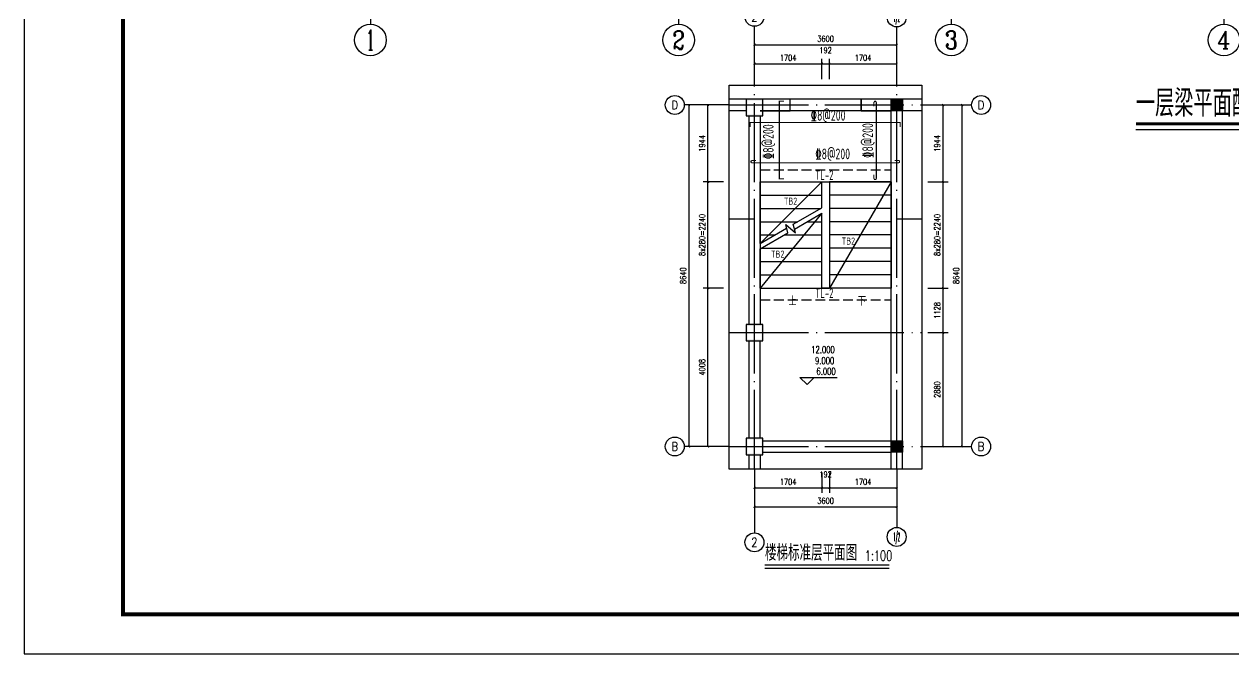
# Model space of a CAD drawing. Extents: x -404739 to -342866, y 27484 to 252481.
# Drawn here: x -404425 to -373812, y 73733 to 89662 of the extents above; entities that cross this region are included whole.
import ezdxf
from ezdxf.enums import TextEntityAlignment as Align

# ---------------------------------------------------------------- set-up
doc = ezdxf.new("R2010")
doc.units = 0
doc.header["$LTSCALE"] = 1000
doc.header["$MEASUREMENT"] = 0
doc.linetypes.add('DASH', pattern=[0.35, 0.25, -0.1])
doc.linetypes.add('DOTE', pattern=[2.42, 2, -0.2, 0.02, -0.2])
for name, color, linetype in [('AXIS', 3, 'Continuous'), ('AXIS_TEXT', 7, 'Continuous'), ('COLUMN', 7, 'Continuous'), ('DIM_ELEV', 3, 'Continuous'), ('DIM_SYMB', 3, 'Continuous'), ('DOTE', 1, 'DOTE'), ('PUB_DIM', 3, 'Continuous'), ('PUB_HATCH', 8, 'Continuous'), ('PUB_TEXT', 7, 'Continuous'), ('PUB_TITLE', 4, 'Continuous'), ('STAIR', 2, 'Continuous'), ('THIN', 7, 'Continuous'), ('WALL', 31, 'Continuous'), ('WINDOW', 4, 'Continuous'), ('建筑', 4, 'Continuous'), ('支座钢筋', 1, 'Continuous'), ('板底钢筋', 24, 'Continuous'), ('梁集中标注', 2, 'Continuous')]:
    doc.layers.add(name, color=color, linetype=linetype)
doc.styles.add('_TCH_AXIS', font='COMPLEX', dxfattribs={"bigfont": 'GBCBIG'})
doc.styles.add('_TCH_DIM', font='SIMPLEX', dxfattribs={"bigfont": 'GBCBIG'})
doc.styles.add('COMPLEX', font='COMPLEX')
doc.styles.add('DIM_FONT', font='SIMPLEX', dxfattribs={"width": 0.7, "bigfont": 'GBCBIG'})
doc.styles.add('TSSD_REIN', font='tssdeng.shx', dxfattribs={"width": 0.7, "bigfont": 'tssdchn.shx'})
doc.dimstyles.new('DIMN50', dxfattribs={"dimscale": 0.5, "dimtxt": 300, "dimasz": 100, "dimexe": 250, "dimexo": 300, "dimgap": 150, "dimtad": 1, "dimdec": 0, "dimzin": 0, "dimdsep": 46, "dimtxsty": 'DIM_FONT', "dimblk": 'ARCHTICK', "dimcen": 0.09, "dimclrt": 7, "dimazin": 2, "dimtfac": 1, "dimtdec": 0, "dimtix": 1, "dimtmove": 2, "dimatfit": 3, "dimfxl": 1, "dimtolj": 1, "dimtzin": 0, "dimarcsym": 0})

# ---------------------------------------------------------------- blocks, each defined once
blk = doc.blocks.new('_AXISO')
blk.add_circle((0, 0), 0.5)
at = {"layer": 'AXIS_TEXT', "style": 'COMPLEX', "width": 1.041667}
blk.add_attdef('A', text='', height=0.56, dxfattribs=at).set_placement((-0.25, -0.28), (0.25, -0.28), align=Align.FIT)
blk = doc.blocks.new('_ArchTick')
at = {"color": 0, "linetype": 'ByBlock', "const_width": 0.4}
blk.add_lwpolyline([(-0.5, -0.5), (0.5, 0.5)], dxfattribs=at)
blk = doc.blocks.new('*D314')
at = {"layer": 'Defpoints', "color": 0, "transparency": 16777216}
for p in [(-384239, 88662), (-385943, 88122), (-384239, 88122)]:
    blk.add_point(p, dxfattribs=at)
at = {"layer": 'PUB_DIM', "color": 0, "lineweight": -2, "transparency": 16777216}
for p, q in [((-385943, 88272), (-385943, 88787)), ((-384239, 88272), (-384239, 88787)), ((-385943, 88662), (-384239, 88662))]:
    blk.add_line(p, q, dxfattribs=at)
at = {"layer": 'PUB_DIM', "color": 0, "lineweight": -2, "transparency": 16777216, "xscale": 50, "yscale": 50, "zscale": 50, "rotation": 180}
blk.add_blockref('_ArchTick', (-385943, 88662), dxfattribs=at)
at = {"layer": 'PUB_DIM', "color": 0, "lineweight": -2, "transparency": 16777216, "xscale": 50, "yscale": 50, "zscale": 50}
blk.add_blockref('_ArchTick', (-384239, 88662), dxfattribs=at)
at = {"layer": 'PUB_DIM', "color": 7, "transparency": 16777216, "insert": (-385091, 88812), "char_height": 150, "attachment_point": 5, "style": 'DIM_FONT'}
blk.add_mtext('\\A1;1704', dxfattribs=at)
blk = doc.blocks.new('*D315')
at = {"layer": 'Defpoints', "color": 0, "transparency": 16777216}
for p in [(-384047, 88662), (-384239, 88122), (-384047, 88122)]:
    blk.add_point(p, dxfattribs=at)
at = {"layer": 'PUB_DIM', "color": 0, "lineweight": -2, "transparency": 16777216}
for p, q in [((-384239, 88272), (-384239, 88787)), ((-384047, 88272), (-384047, 88787)), ((-384239, 88662), (-384047, 88662))]:
    blk.add_line(p, q, dxfattribs=at)
at = {"layer": 'PUB_DIM', "color": 0, "lineweight": -2, "transparency": 16777216, "xscale": 50, "yscale": 50, "zscale": 50, "rotation": 180}
blk.add_blockref('_ArchTick', (-384239, 88662), dxfattribs=at)
at = {"layer": 'PUB_DIM', "color": 0, "lineweight": -2, "transparency": 16777216, "xscale": 50, "yscale": 50, "zscale": 50}
blk.add_blockref('_ArchTick', (-384047, 88662), dxfattribs=at)
at = {"layer": 'PUB_DIM', "color": 7, "transparency": 16777216, "insert": (-384143, 89002), "char_height": 150, "attachment_point": 5, "style": 'DIM_FONT'}
blk.add_mtext('\\A1;192', dxfattribs=at)
blk = doc.blocks.new('*D316')
at = {"layer": 'Defpoints', "color": 0, "transparency": 16777216}
for p in [(-382343, 88662), (-384047, 88122), (-382343, 88122)]:
    blk.add_point(p, dxfattribs=at)
at = {"layer": 'PUB_DIM', "color": 0, "lineweight": -2, "transparency": 16777216}
for p, q in [((-384047, 88272), (-384047, 88787)), ((-382343, 88272), (-382343, 88787)), ((-384047, 88662), (-382343, 88662))]:
    blk.add_line(p, q, dxfattribs=at)
at = {"layer": 'PUB_DIM', "color": 0, "lineweight": -2, "transparency": 16777216, "xscale": 50, "yscale": 50, "zscale": 50, "rotation": 180}
blk.add_blockref('_ArchTick', (-384047, 88662), dxfattribs=at)
at = {"layer": 'PUB_DIM', "color": 0, "lineweight": -2, "transparency": 16777216, "xscale": 50, "yscale": 50, "zscale": 50}
blk.add_blockref('_ArchTick', (-382343, 88662), dxfattribs=at)
at = {"layer": 'PUB_DIM', "color": 7, "transparency": 16777216, "insert": (-383195, 88812), "char_height": 150, "attachment_point": 5, "style": 'DIM_FONT'}
blk.add_mtext('\\A1;1704', dxfattribs=at)
blk = doc.blocks.new('*D317')
at = {"layer": 'Defpoints', "color": 0, "transparency": 16777216}
for p in [(-382343, 89142), (-385943, 88122), (-382343, 88122)]:
    blk.add_point(p, dxfattribs=at)
at = {"layer": 'PUB_DIM', "color": 0, "lineweight": -2, "transparency": 16777216}
for p, q in [((-385943, 88272), (-385943, 89267)), ((-385943, 89142), (-382343, 89142)), ((-382343, 88272), (-382343, 89267))]:
    blk.add_line(p, q, dxfattribs=at)
at = {"layer": 'PUB_DIM', "color": 0, "lineweight": -2, "transparency": 16777216, "xscale": 50, "yscale": 50, "zscale": 50, "rotation": 180}
blk.add_blockref('_ArchTick', (-385943, 89142), dxfattribs=at)
at = {"layer": 'PUB_DIM', "color": 0, "lineweight": -2, "transparency": 16777216, "xscale": 50, "yscale": 50, "zscale": 50}
blk.add_blockref('_ArchTick', (-382343, 89142), dxfattribs=at)
at = {"layer": 'PUB_DIM', "color": 7, "transparency": 16777216, "insert": (-384143, 89292), "char_height": 150, "attachment_point": 5, "style": 'DIM_FONT'}
blk.add_mtext('\\A1;3600', dxfattribs=at)
blk = doc.blocks.new('*D318')
at = {"layer": 'Defpoints', "color": 0, "transparency": 16777216}
for p in [(-381707, 81858), (-381167, 81858), (-381707, 78978)]:
    blk.add_point(p, dxfattribs=at)
at = {"layer": 'PUB_DIM', "color": 0, "lineweight": -2, "transparency": 16777216}
for p, q in [((-381557, 81858), (-381042, 81858)), ((-381167, 78978), (-381167, 81858)), ((-381557, 78978), (-381042, 78978))]:
    blk.add_line(p, q, dxfattribs=at)
at = {"layer": 'PUB_DIM', "color": 0, "lineweight": -2, "transparency": 16777216, "xscale": 50, "yscale": 50, "zscale": 50}
for p, rotation in [((-381167, 81858), 90), ((-381167, 78978), 270)]:
    blk.add_blockref('_ArchTick', p, dxfattribs=dict(at, rotation=rotation))
at = {"layer": 'PUB_DIM', "color": 7, "transparency": 16777216, "insert": (-381317, 80418), "char_height": 150, "attachment_point": 5, "rotation": 90, "style": 'DIM_FONT'}
blk.add_mtext('\\A1;2880', dxfattribs=at)
blk = doc.blocks.new('*D319')
at = {"layer": 'Defpoints', "color": 0, "transparency": 16777216}
for p in [(-381707, 82986), (-381167, 82986), (-381707, 81858)]:
    blk.add_point(p, dxfattribs=at)
at = {"layer": 'PUB_DIM', "color": 0, "lineweight": -2, "transparency": 16777216}
for p, q in [((-381557, 82986), (-381042, 82986)), ((-381167, 81858), (-381167, 82986)), ((-381557, 81858), (-381042, 81858))]:
    blk.add_line(p, q, dxfattribs=at)
at = {"layer": 'PUB_DIM', "color": 0, "lineweight": -2, "transparency": 16777216, "xscale": 50, "yscale": 50, "zscale": 50}
for p, rotation in [((-381167, 82986), 90), ((-381167, 81858), 270)]:
    blk.add_blockref('_ArchTick', p, dxfattribs=dict(at, rotation=rotation))
at = {"layer": 'PUB_DIM', "color": 7, "transparency": 16777216, "insert": (-381317, 82422), "char_height": 150, "attachment_point": 5, "rotation": 90, "style": 'DIM_FONT'}
blk.add_mtext('\\A1;1128', dxfattribs=at)
blk = doc.blocks.new('*D320')
at = {"layer": 'Defpoints', "color": 0, "transparency": 16777216}
for p in [(-381707, 85674), (-381167, 85674), (-381707, 82986)]:
    blk.add_point(p, dxfattribs=at)
at = {"layer": 'PUB_DIM', "color": 0, "lineweight": -2, "transparency": 16777216}
for p, q in [((-381557, 85674), (-381042, 85674)), ((-381167, 82986), (-381167, 85674)), ((-381557, 82986), (-381042, 82986))]:
    blk.add_line(p, q, dxfattribs=at)
at = {"layer": 'PUB_DIM', "color": 0, "lineweight": -2, "transparency": 16777216, "xscale": 50, "yscale": 50, "zscale": 50}
for p, rotation in [((-381167, 85674), 90), ((-381167, 82986), 270)]:
    blk.add_blockref('_ArchTick', p, dxfattribs=dict(at, rotation=rotation))
at = {"layer": 'PUB_DIM', "color": 7, "transparency": 16777216, "insert": (-381317, 84330), "char_height": 150, "attachment_point": 5, "rotation": 90, "style": 'DIM_FONT'}
blk.add_mtext('\\A1;8x280=2240', dxfattribs=at)
blk = doc.blocks.new('*D321')
at = {"layer": 'Defpoints', "color": 0, "transparency": 16777216}
for p in [(-381707, 87618), (-381167, 87618), (-381707, 85674)]:
    blk.add_point(p, dxfattribs=at)
at = {"layer": 'PUB_DIM', "color": 0, "lineweight": -2, "transparency": 16777216}
for p, q in [((-381557, 87618), (-381042, 87618)), ((-381167, 85674), (-381167, 87618)), ((-381557, 85674), (-381042, 85674))]:
    blk.add_line(p, q, dxfattribs=at)
at = {"layer": 'PUB_DIM', "color": 0, "lineweight": -2, "transparency": 16777216, "xscale": 50, "yscale": 50, "zscale": 50}
for p, rotation in [((-381167, 87618), 90), ((-381167, 85674), 270)]:
    blk.add_blockref('_ArchTick', p, dxfattribs=dict(at, rotation=rotation))
at = {"layer": 'PUB_DIM', "color": 7, "transparency": 16777216, "insert": (-381317, 86646), "char_height": 150, "attachment_point": 5, "rotation": 90, "style": 'DIM_FONT'}
blk.add_mtext('\\A1;1944', dxfattribs=at)
blk = doc.blocks.new('*D322')
at = {"layer": 'Defpoints', "color": 0, "transparency": 16777216}
for p in [(-381707, 87618), (-380687, 87618), (-381707, 78978)]:
    blk.add_point(p, dxfattribs=at)
at = {"layer": 'PUB_DIM', "color": 0, "lineweight": -2, "transparency": 16777216}
for p, q in [((-381557, 87618), (-380562, 87618)), ((-380687, 78978), (-380687, 87618)), ((-381557, 78978), (-380562, 78978))]:
    blk.add_line(p, q, dxfattribs=at)
at = {"layer": 'PUB_DIM', "color": 0, "lineweight": -2, "transparency": 16777216, "xscale": 50, "yscale": 50, "zscale": 50}
for p, rotation in [((-380687, 87618), 90), ((-380687, 78978), 270)]:
    blk.add_blockref('_ArchTick', p, dxfattribs=dict(at, rotation=rotation))
at = {"layer": 'PUB_DIM', "color": 7, "transparency": 16777216, "insert": (-380837, 83298), "char_height": 150, "attachment_point": 5, "rotation": 90, "style": 'DIM_FONT'}
blk.add_mtext('\\A1;8640', dxfattribs=at)
blk = doc.blocks.new('*D323')
at = {"layer": 'Defpoints', "color": 0, "transparency": 16777216}
for p in [(-387119, 82986), (-386579, 82986), (-386579, 78978)]:
    blk.add_point(p, dxfattribs=at)
at = {"layer": 'PUB_DIM', "color": 0, "lineweight": -2, "transparency": 16777216}
for p, q in [((-386729, 82986), (-387244, 82986)), ((-387119, 78978), (-387119, 82986)), ((-386729, 78978), (-387244, 78978))]:
    blk.add_line(p, q, dxfattribs=at)
at = {"layer": 'PUB_DIM', "color": 0, "lineweight": -2, "transparency": 16777216, "xscale": 50, "yscale": 50, "zscale": 50}
for p, rotation in [((-387119, 82986), 90), ((-387119, 78978), 270)]:
    blk.add_blockref('_ArchTick', p, dxfattribs=dict(at, rotation=rotation))
at = {"layer": 'PUB_DIM', "color": 7, "transparency": 16777216, "insert": (-387269, 80982), "char_height": 150, "attachment_point": 5, "rotation": 90, "style": 'DIM_FONT'}
blk.add_mtext('\\A1;4008', dxfattribs=at)
blk = doc.blocks.new('*D324')
at = {"layer": 'Defpoints', "color": 0, "transparency": 16777216}
for p in [(-387119, 85674), (-386579, 85674), (-386579, 82986)]:
    blk.add_point(p, dxfattribs=at)
at = {"layer": 'PUB_DIM', "color": 0, "lineweight": -2, "transparency": 16777216}
for p, q in [((-386729, 85674), (-387244, 85674)), ((-387119, 82986), (-387119, 85674)), ((-386729, 82986), (-387244, 82986))]:
    blk.add_line(p, q, dxfattribs=at)
at = {"layer": 'PUB_DIM', "color": 0, "lineweight": -2, "transparency": 16777216, "xscale": 50, "yscale": 50, "zscale": 50}
for p, rotation in [((-387119, 85674), 90), ((-387119, 82986), 270)]:
    blk.add_blockref('_ArchTick', p, dxfattribs=dict(at, rotation=rotation))
at = {"layer": 'PUB_DIM', "color": 7, "transparency": 16777216, "insert": (-387269, 84330), "char_height": 150, "attachment_point": 5, "rotation": 90, "style": 'DIM_FONT'}
blk.add_mtext('\\A1;8x280=2240', dxfattribs=at)
blk = doc.blocks.new('*D325')
at = {"layer": 'Defpoints', "color": 0, "transparency": 16777216}
for p in [(-387119, 87618), (-386579, 87618), (-386579, 85674)]:
    blk.add_point(p, dxfattribs=at)
at = {"layer": 'PUB_DIM', "color": 0, "lineweight": -2, "transparency": 16777216}
for p, q in [((-386729, 87618), (-387244, 87618)), ((-387119, 85674), (-387119, 87618)), ((-386729, 85674), (-387244, 85674))]:
    blk.add_line(p, q, dxfattribs=at)
at = {"layer": 'PUB_DIM', "color": 0, "lineweight": -2, "transparency": 16777216, "xscale": 50, "yscale": 50, "zscale": 50}
for p, rotation in [((-387119, 87618), 90), ((-387119, 85674), 270)]:
    blk.add_blockref('_ArchTick', p, dxfattribs=dict(at, rotation=rotation))
at = {"layer": 'PUB_DIM', "color": 7, "transparency": 16777216, "insert": (-387269, 86646), "char_height": 150, "attachment_point": 5, "rotation": 90, "style": 'DIM_FONT'}
blk.add_mtext('\\A1;1944', dxfattribs=at)
blk = doc.blocks.new('*D326')
at = {"layer": 'Defpoints', "color": 0, "transparency": 16777216}
for p in [(-387599, 87618), (-386579, 87618), (-386579, 78978)]:
    blk.add_point(p, dxfattribs=at)
at = {"layer": 'PUB_DIM', "color": 0, "lineweight": -2, "transparency": 16777216}
for p, q in [((-386729, 87618), (-387724, 87618)), ((-387599, 78978), (-387599, 87618)), ((-386729, 78978), (-387724, 78978))]:
    blk.add_line(p, q, dxfattribs=at)
at = {"layer": 'PUB_DIM', "color": 0, "lineweight": -2, "transparency": 16777216, "xscale": 50, "yscale": 50, "zscale": 50}
for p, rotation in [((-387599, 87618), 90), ((-387599, 78978), 270)]:
    blk.add_blockref('_ArchTick', p, dxfattribs=dict(at, rotation=rotation))
at = {"layer": 'PUB_DIM', "color": 7, "transparency": 16777216, "insert": (-387749, 83298), "char_height": 150, "attachment_point": 5, "rotation": 90, "style": 'DIM_FONT'}
blk.add_mtext('\\A1;8640', dxfattribs=at)
blk = doc.blocks.new('*D327')
at = {"layer": 'Defpoints', "color": 0, "transparency": 16777216}
for p in [(-385943, 78474), (-384239, 78474), (-384239, 77934)]:
    blk.add_point(p, dxfattribs=at)
at = {"layer": 'PUB_DIM', "color": 0, "lineweight": -2, "transparency": 16777216}
for p, q in [((-385943, 78324), (-385943, 77809)), ((-384239, 78324), (-384239, 77809)), ((-385943, 77934), (-384239, 77934))]:
    blk.add_line(p, q, dxfattribs=at)
at = {"layer": 'PUB_DIM', "color": 0, "lineweight": -2, "transparency": 16777216, "xscale": 50, "yscale": 50, "zscale": 50, "rotation": 180}
blk.add_blockref('_ArchTick', (-385943, 77934), dxfattribs=at)
at = {"layer": 'PUB_DIM', "color": 0, "lineweight": -2, "transparency": 16777216, "xscale": 50, "yscale": 50, "zscale": 50}
blk.add_blockref('_ArchTick', (-384239, 77934), dxfattribs=at)
at = {"layer": 'PUB_DIM', "color": 7, "transparency": 16777216, "insert": (-385091, 78084), "char_height": 150, "attachment_point": 5, "style": 'DIM_FONT'}
blk.add_mtext('\\A1;1704', dxfattribs=at)
blk = doc.blocks.new('*D328')
at = {"layer": 'Defpoints', "color": 0, "transparency": 16777216}
for p in [(-384239, 78474), (-384047, 78474), (-384047, 77934)]:
    blk.add_point(p, dxfattribs=at)
at = {"layer": 'PUB_DIM', "color": 0, "lineweight": -2, "transparency": 16777216}
for p, q in [((-384239, 78324), (-384239, 77809)), ((-384047, 78324), (-384047, 77809)), ((-384239, 77934), (-384047, 77934))]:
    blk.add_line(p, q, dxfattribs=at)
at = {"layer": 'PUB_DIM', "color": 0, "lineweight": -2, "transparency": 16777216, "xscale": 50, "yscale": 50, "zscale": 50, "rotation": 180}
blk.add_blockref('_ArchTick', (-384239, 77934), dxfattribs=at)
at = {"layer": 'PUB_DIM', "color": 0, "lineweight": -2, "transparency": 16777216, "xscale": 50, "yscale": 50, "zscale": 50}
blk.add_blockref('_ArchTick', (-384047, 77934), dxfattribs=at)
at = {"layer": 'PUB_DIM', "color": 7, "transparency": 16777216, "insert": (-384143, 78274), "char_height": 150, "attachment_point": 5, "style": 'DIM_FONT'}
blk.add_mtext('\\A1;192', dxfattribs=at)
blk = doc.blocks.new('*D329')
at = {"layer": 'Defpoints', "color": 0, "transparency": 16777216}
for p in [(-384047, 78474), (-382343, 78474), (-382343, 77934)]:
    blk.add_point(p, dxfattribs=at)
at = {"layer": 'PUB_DIM', "color": 0, "lineweight": -2, "transparency": 16777216}
for p, q in [((-384047, 78324), (-384047, 77809)), ((-382343, 78324), (-382343, 77809)), ((-384047, 77934), (-382343, 77934))]:
    blk.add_line(p, q, dxfattribs=at)
at = {"layer": 'PUB_DIM', "color": 0, "lineweight": -2, "transparency": 16777216, "xscale": 50, "yscale": 50, "zscale": 50, "rotation": 180}
blk.add_blockref('_ArchTick', (-384047, 77934), dxfattribs=at)
at = {"layer": 'PUB_DIM', "color": 0, "lineweight": -2, "transparency": 16777216, "xscale": 50, "yscale": 50, "zscale": 50}
blk.add_blockref('_ArchTick', (-382343, 77934), dxfattribs=at)
at = {"layer": 'PUB_DIM', "color": 7, "transparency": 16777216, "insert": (-383195, 78084), "char_height": 150, "attachment_point": 5, "style": 'DIM_FONT'}
blk.add_mtext('\\A1;1704', dxfattribs=at)
blk = doc.blocks.new('*D330')
at = {"layer": 'Defpoints', "color": 0, "transparency": 16777216}
for p in [(-385943, 78474), (-382343, 78474), (-382343, 77454)]:
    blk.add_point(p, dxfattribs=at)
at = {"layer": 'PUB_DIM', "color": 0, "lineweight": -2, "transparency": 16777216}
for p, q in [((-385943, 78324), (-385943, 77329)), ((-382343, 78324), (-382343, 77329)), ((-385943, 77454), (-382343, 77454))]:
    blk.add_line(p, q, dxfattribs=at)
at = {"layer": 'PUB_DIM', "color": 0, "lineweight": -2, "transparency": 16777216, "xscale": 50, "yscale": 50, "zscale": 50, "rotation": 180}
blk.add_blockref('_ArchTick', (-385943, 77454), dxfattribs=at)
at = {"layer": 'PUB_DIM', "color": 0, "lineweight": -2, "transparency": 16777216, "xscale": 50, "yscale": 50, "zscale": 50}
blk.add_blockref('_ArchTick', (-382343, 77454), dxfattribs=at)
at = {"layer": 'PUB_DIM', "color": 7, "transparency": 16777216, "insert": (-384143, 77604), "char_height": 150, "attachment_point": 5, "style": 'DIM_FONT'}
blk.add_mtext('\\A1;3600', dxfattribs=at)

msp = doc.modelspace()

# ---------------------------------------------------------------- hatches: boundary and pattern name
at = {"ltscale": 100}
h = msp.add_hatch(color=256, dxfattribs=at)
h.paths.add_polyline_path([(-382487.4, 87473.9), (-382343.4, 87473.9), (-382343.4, 87761.9), (-382487.4, 87761.9)])
h.paths.add_polyline_path([(-382343.4, 87473.9), (-382199.4, 87473.9), (-382199.4, 87761.9), (-382343.4, 87761.9)])
h = msp.add_hatch(color=256, dxfattribs=at)
h.paths.add_polyline_path([(-382487.4, 78833.9), (-382343.4, 78833.9), (-382343.4, 79121.9), (-382487.4, 79121.9)])
h.paths.add_polyline_path([(-382343.4, 78833.9), (-382199.4, 78833.9), (-382199.4, 79121.9), (-382343.4, 79121.9)])
at = {"layer": 'COLUMN'}
for points in [[(-385733.4, 87761.9), (-386153.4, 87761.9), (-386123.4, 87731.9), (-385763.4, 87731.9)], [(-386153.4, 87761.9), (-386153.4, 87341.9), (-386123.4, 87371.9), (-386123.4, 87731.9)], [(-385733.4, 87341.9), (-385733.4, 87761.9), (-385763.4, 87731.9), (-385763.4, 87371.9)], [(-386153.4, 87341.9), (-385733.4, 87341.9), (-385763.4, 87371.9), (-386123.4, 87371.9)], [(-385733.4, 82067.9), (-386153.4, 82067.9), (-386123.4, 82037.9), (-385763.4, 82037.9)], [(-386153.4, 82067.9), (-386153.4, 81647.9), (-386123.4, 81677.9), (-386123.4, 82037.9)], [(-385733.4, 81647.9), (-385733.4, 82067.9), (-385763.4, 82037.9), (-385763.4, 81677.9)], [(-386153.4, 81647.9), (-385733.4, 81647.9), (-385763.4, 81677.9), (-386123.4, 81677.9)], [(-386153.4, 79187.9), (-386153.4, 78767.9), (-386123.4, 78797.9), (-386123.4, 79157.9)], [(-385733.4, 79187.9), (-386153.4, 79187.9), (-386123.4, 79157.9), (-385763.4, 79157.9)], [(-385733.4, 78767.9), (-385733.4, 79187.9), (-385763.4, 79157.9), (-385763.4, 78797.9)], [(-386153.4, 78767.9), (-385733.4, 78767.9), (-385763.4, 78797.9), (-386123.4, 78797.9)]]:
    msp.add_hatch(color=256, dxfattribs=at).paths.add_polyline_path(points)

# ---------------------------------------------------------------- linework, layer by layer
for points in [[(-386579.4, 88121.9), (-381707.4, 88121.9), (-381707.4, 78407.9), (-386579.4, 78407.9)], [(-382487.4, 87761.9), (-382199.4, 87761.9), (-382199.4, 87473.9), (-382487.4, 87473.9)], [(-382487.4, 79121.9), (-382199.4, 79121.9), (-382199.4, 78833.9), (-382487.4, 78833.9)]]:
    msp.add_lwpolyline(points, close=True)
at = {"layer": 'AXIS'}
for p, q in [((-395661.7, 93661.8), (-395661.7, 89661.8)), ((-387861.7, 93661.8), (-387861.7, 89661.8)), ((-380961.7, 93661.8), (-380961.7, 89661.8)), ((-374061.7, 93661.8), (-374061.7, 89661.8)), ((-385943.4, 88121.9), (-385943.4, 89608.1)), ((-382343.4, 88121.9), (-382343.4, 89593.4)), ((-386579.4, 87617.9), (-387719.4, 87617.9)), ((-381707.4, 87617.9), (-380447.4, 87617.9)), ((-386579.4, 78977.9), (-387719.4, 78977.9)), ((-381707.4, 78977.9), (-380447.4, 78977.9)), ((-385943.4, 78407.9), (-385943.4, 76793.9)), ((-382343.4, 78407.9), (-382343.4, 76929.8))]:
    msp.add_line(p, q, dxfattribs=at)
at = {"layer": 'COLUMN'}
for p, q in [((-385733.4, 87761.9), (-386153.4, 87761.9)), ((-386153.4, 87761.9), (-386153.4, 87341.9)), ((-385733.4, 87341.9), (-385733.4, 87761.9)), ((-386153.4, 87341.9), (-385733.4, 87341.9)), ((-385733.4, 82067.9), (-386153.4, 82067.9)), ((-386153.4, 82067.9), (-386153.4, 81647.9)), ((-385733.4, 81647.9), (-385733.4, 82067.9)), ((-386153.4, 81647.9), (-385733.4, 81647.9)), ((-386153.4, 79187.9), (-386153.4, 78767.9)), ((-385733.4, 79187.9), (-386153.4, 79187.9)), ((-385733.4, 78767.9), (-385733.4, 79187.9)), ((-386153.4, 78767.9), (-385733.4, 78767.9))]:
    msp.add_line(p, q, dxfattribs=at)
at = {"layer": 'DIM_ELEV'}
for p, q in [((-384610.6, 80546.7), (-384790.6, 80726.7)), ((-384790.6, 80726.7), (-383851.6, 80726.7)), ((-384610.6, 80546.7), (-384430.6, 80726.7))]:
    msp.add_line(p, q, dxfattribs=at)
at = {"layer": 'DIM_SYMB'}
for p, q in [((-385677, 75982), (-382533.6, 75982)), ((-385677, 75898), (-382533.6, 75898))]:
    msp.add_line(p, q, dxfattribs=at)
at = {"layer": 'DIM_SYMB', "const_width": 70}
msp.add_lwpolyline([(-376290.3, 87140.1), (-370807.8, 87140.1)], dxfattribs=at)
at = {"layer": 'DIM_SYMB'}
msp.add_lwpolyline([(-376290.3, 87000.1), (-370807.8, 87000.1)], dxfattribs=at)
for points in [[(-383267.4, 82817.9, 0, 0, 0), (-383267.4, 86573.9, 0, 0, 0), (-385019.4, 86573.9, 0, 0, 0), (-385019.4, 84845.9, 48, 0, 0), (-385019.4, 84665.9, 0, 0, 0)], [(-385019.4, 82817.9, 0, 0, 0), (-385019.4, 84149.9, 48, 0, 0), (-385019.4, 84329.9, 0, 0, 0)]]:
    msp.add_lwpolyline(points, format="xyseb", dxfattribs=at)
at = {"layer": 'DOTE'}
for p, q in [((-385943.4, 78407.9), (-385943.4, 88121.9)), ((-382343.4, 78407.9), (-382343.4, 88121.9)), ((-386579.4, 87617.9, 211769.7), (-381707.4, 87617.9, 308052)), ((-386579.4, 84737.9), (-385943.4, 84737.9)), ((-382343.4, 84737.9), (-381707.4, 84737.9)), ((-386579.4, 81857.9, 211769.7), (-381707.4, 81857.9, 308052)), ((-386579.4, 78977.9, 211769.7), (-381707.4, 78977.9, 308052))]:
    msp.add_line(p, q, dxfattribs=at)
at = {"layer": 'PUB_HATCH', "linetype": 'DASH'}
for p, q in [((-385799.4, 85973.9), (-382487.4, 85973.9)), ((-385799.4, 82685.9), (-382487.4, 82685.9))]:
    msp.add_line(p, q, dxfattribs=at)
at = {"layer": 'PUB_TITLE'}
msp.add_lwpolyline([(-404424.7, 73733.4), (-345024.7, 73733.4), (-345024.7, 115733.4), (-404424.7, 115733.4)], close=True, dxfattribs=at)
at = {"layer": 'PUB_TITLE', "const_width": 100}
msp.add_lwpolyline([(-401924.7, 74733.4), (-346024.7, 74733.4), (-346024.7, 114733.4), (-401924.7, 114733.4)], close=True, dxfattribs=at)
at = {"layer": 'STAIR'}
for p, q in [((-382487.4, 87473.9), (-385799.4, 87473.9)), ((-385799.4, 87341.9), (-385799.4, 85673.9)), ((-382487.4, 85673.9), (-382487.4, 87341.9)), ((-385799.4, 84116.8), (-385799.4, 85673.9)), ((-385799.4, 85673.9), (-384239.4, 85673.9)), ((-385799.4, 85673.9), (-384239.4, 85673.9)), ((-384239.4, 85017.5), (-384239.4, 85673.9)), ((-384239.4, 85017.5), (-384239.4, 85673.9)), ((-384239.4, 85673.9), (-384047.4, 85673.9)), ((-384239.4, 85673.9), (-384047.4, 85673.9)), ((-382487.4, 85673.9), (-384047.4, 85673.9)), ((-384047.4, 85673.9), (-384047.4, 82985.9)), ((-384047.4, 85673.9), (-384047.4, 82985.9)), ((-384047.4, 85673.9), (-382487.4, 85673.9)), ((-382487.4, 85673.9), (-382487.4, 82985.9)), ((-385799.4, 85337.9), (-384239.4, 85337.9)), ((-382487.4, 85337.9), (-384047.4, 85337.9)), ((-385799.4, 85001.9), (-384266.4, 85001.9)), ((-384962.8, 84599.8), (-384239.4, 85017.5)), ((-384930.7, 84479.8), (-384239.4, 84878.9)), ((-384239.4, 82985.9), (-384239.4, 84878.9)), ((-384239.4, 82985.9), (-384239.4, 84878.9)), ((-382487.4, 85001.9), (-384047.4, 85001.9)), ((-385799.4, 84665.9), (-384848.4, 84665.9)), ((-385799.4, 84116.8), (-385128.8, 84504)), ((-385096.6, 84384), (-385152.1, 84590.8)), ((-385152.1, 84590.8), (-384904.8, 84383.3)), ((-384904.8, 84383.3), (-384962.8, 84599.8)), ((-384608.4, 84665.9), (-384239.4, 84665.9)), ((-382487.4, 84665.9), (-384047.4, 84665.9)), ((-385799.4, 83978.3), (-385096.6, 84384)), ((-385799.4, 84329.9), (-385430.3, 84329.9)), ((-385190.3, 84329.9), (-384239.4, 84329.9)), ((-382487.4, 84329.9), (-384047.4, 84329.9)), ((-385799.4, 82985.9), (-385799.4, 83978.3)), ((-385772.3, 83993.9), (-384239.4, 83993.9)), ((-382487.4, 83993.9), (-384047.4, 83993.9)), ((-385799.4, 83657.9), (-384239.4, 83657.9)), ((-382487.4, 83657.9), (-384047.4, 83657.9)), ((-385799.4, 83321.9), (-384239.4, 83321.9)), ((-382487.4, 83321.9), (-384047.4, 83321.9)), ((-385799.4, 82985.9), (-384239.4, 82985.9)), ((-384047.4, 82985.9), (-384239.4, 82985.9)), ((-384239.4, 82985.9), (-384047.4, 82985.9)), ((-382487.4, 82985.9), (-384047.4, 82985.9))]:
    msp.add_line(p, q, dxfattribs=at)
at = {"layer": 'WALL'}
for p, q in [((-386153.4, 87761.9), (-386579.4, 87761.9)), ((-385043.4, 87761.9), (-385799.4, 87761.9)), ((-385043.4, 87473.9), (-385043.4, 87761.9)), ((-381707.4, 87761.9), (-383243.4, 87761.9)), ((-383243.4, 87761.9), (-383243.4, 87473.9)), ((-386153.4, 87473.9), (-386579.4, 87473.9)), ((-386087.4, 87341.9), (-386087.4, 84737.9)), ((-385799.4, 87473.9), (-385043.4, 87473.9)), ((-385799.4, 87341.9), (-385799.4, 84737.9)), ((-383243.4, 87473.9), (-382487.4, 87473.9)), ((-382487.4, 85097.9), (-382487.4, 87473.9)), ((-381707.4, 87473.9), (-382199.4, 87473.9)), ((-382199.4, 85097.9), (-382199.4, 87473.9)), ((-382487.4, 79121.9), (-382487.4, 85097.9)), ((-382199.4, 78407.9), (-382199.4, 85097.9)), ((-386087.4, 84737.9), (-386087.4, 82067.9)), ((-385799.4, 84737.9), (-385799.4, 82067.9)), ((-386087.4, 81647.9), (-386087.4, 79187.9)), ((-385799.4, 79187.9), (-385799.4, 81647.9)), ((-385733.4, 79121.9), (-382487.4, 79121.9)), ((-386087.4, 78767.9), (-386087.4, 78407.9)), ((-385799.4, 78767.9), (-385799.4, 78407.9)), ((-385733.4, 78833.9), (-382487.4, 78833.9)), ((-382487.4, 78407.9), (-382487.4, 78833.9))]:
    msp.add_line(p, q, dxfattribs=at)
at = {"layer": 'WINDOW'}
for p, q in [((-383243.4, 87761.9), (-385043.4, 87761.9)), ((-385043.4, 87473.9), (-385043.4, 87761.9)), ((-383243.4, 87473.9), (-383243.4, 87761.9)), ((-383243.4, 87473.9), (-385043.4, 87473.9))]:
    msp.add_line(p, q, dxfattribs=at)
at = {"layer": '建筑', "ltscale": 100}
for p, q in [((-384239.4, 85673.9), (-385799.4, 84116.8)), ((-382487.4, 85673.9), (-384047.4, 82985.9)), ((-384239.4, 84878.9), (-385799.4, 82985.9))]:
    msp.add_line(p, q, dxfattribs=at)
at = {"layer": '支座钢筋', "const_width": 27}
for points in [[(-385197.8, 85750.1), (-385312.8, 85750.1), (-385312.8, 87713.1), (-385197.8, 87713.1)], [(-386048.8, 87063.2), (-386048.8, 87178.2), (-382257.6, 87178.2), (-382257.6, 87063.2)]]:
    msp.add_lwpolyline(points, dxfattribs=at)
at = {"layer": '板底钢筋', "const_width": 27}
for points in [[(-382918.6, 85858.1), (-382918.6, 85758.1), (-382903.6, 85732.1), (-382873.6, 85732.1), (-382858.6, 85758.1), (-382858.6, 87683.7), (-382873.6, 87709.6), (-382903.6, 87709.6), (-382918.6, 87683.7), (-382918.6, 87583.7)], [(-385904.7, 86212.7), (-386004.7, 86212.7), (-386030.7, 86197.7), (-386030.7, 86167.7), (-386004.7, 86152.7), (-382295.3, 86156), (-382269.3, 86171), (-382269.3, 86201), (-382295.3, 86216), (-382395.3, 86216)]]:
    msp.add_lwpolyline(points, dxfattribs=at)

# ---------------------------------------------------------------- block references
at = {"layer": 'AXIS'}
ref = msp.add_blockref('_AXISO', (-385943.4, 89848.1), dxfattribs=dict(at, xscale=480, yscale=480, zscale=480))
ref.add_attrib('A', '2', dxfattribs={"layer": 'AXIS_TEXT', "height": 230.2, "style": '_TCH_AXIS'}).set_placement((-386020.1, 89733), (-385866.6, 89733), align=Align.FIT)
ref = msp.add_blockref('_AXISO', (-382343.4, 89833.4), dxfattribs=dict(at, xscale=480, yscale=480, zscale=480))
ref.add_attrib('A', '1/2', dxfattribs={"layer": 'AXIS_TEXT', "height": 218.75, "style": '_TCH_AXIS', "width": 0.313725}).set_placement((-382426.7, 89724.1), (-382260, 89724.1), align=Align.FIT)
ref = msp.add_blockref('_AXISO', (-395661.7, 89261.8), dxfattribs=dict(at, xscale=800, yscale=800, zscale=800))
ref.add_attrib('A', '1', dxfattribs={"layer": 'AXIS_TEXT', "height": 514.7, "style": '_TCH_AXIS'}).set_placement((-395772, 89004.4), (-395551.4, 89004.4), align=Align.FIT)
ref = msp.add_blockref('_AXISO', (-387861.7, 89261.8), dxfattribs=dict(at, xscale=800, yscale=800, zscale=800))
ref.add_attrib('A', '2', dxfattribs={"layer": 'AXIS_TEXT', "height": 465.9, "style": '_TCH_AXIS'}).set_placement((-388017, 89028.8), (-387706.4, 89028.8), align=Align.FIT)
ref = msp.add_blockref('_AXISO', (-380961.7, 89261.8), dxfattribs=dict(at, xscale=800, yscale=800, zscale=800))
ref.add_attrib('A', '3', dxfattribs={"layer": 'AXIS_TEXT', "height": 465.9, "style": '_TCH_AXIS'}).set_placement((-381117, 89028.8), (-380806.4, 89028.8), align=Align.FIT)
ref = msp.add_blockref('_AXISO', (-374061.7, 89261.8), dxfattribs=dict(at, xscale=800, yscale=800, zscale=800))
ref.add_attrib('A', '4', dxfattribs={"layer": 'AXIS_TEXT', "height": 445.4, "style": '_TCH_AXIS'}).set_placement((-374231.4, 89039), (-373892, 89039), align=Align.FIT)
ref = msp.add_blockref('_AXISO', (-387959.4, 87617.9), dxfattribs=dict(at, xscale=480, yscale=480, zscale=480))
ref.add_attrib('A', 'D', dxfattribs={"layer": 'AXIS_TEXT', "height": 213.4, "style": '_TCH_AXIS'}).set_placement((-388045.7, 87511.2), (-387873, 87511.2), align=Align.FIT)
ref = msp.add_blockref('_AXISO', (-380207.4, 87617.9), dxfattribs=dict(at, xscale=480, yscale=480, zscale=480))
ref.add_attrib('A', 'D', dxfattribs={"layer": 'AXIS_TEXT', "height": 213.4, "style": '_TCH_AXIS'}).set_placement((-380293.7, 87511.2), (-380121, 87511.2), align=Align.FIT)
ref = msp.add_blockref('_AXISO', (-387959.4, 78977.9), dxfattribs=dict(at, xscale=480, yscale=480, zscale=480))
ref.add_attrib('A', 'B', dxfattribs={"layer": 'AXIS_TEXT', "height": 213.4, "style": '_TCH_AXIS'}).set_placement((-388045.7, 78871.2), (-387873, 78871.2), align=Align.FIT)
ref = msp.add_blockref('_AXISO', (-380207.4, 78977.9), dxfattribs=dict(at, xscale=480, yscale=480, zscale=480))
ref.add_attrib('A', 'B', dxfattribs={"layer": 'AXIS_TEXT', "height": 213.4, "style": '_TCH_AXIS'}).set_placement((-380293.7, 78871.2), (-380121, 78871.2), align=Align.FIT)
ref = msp.add_blockref('_AXISO', (-382343.4, 76689.8), dxfattribs=dict(at, xscale=480, yscale=480, zscale=480))
ref.add_attrib('A', '1/2', dxfattribs={"layer": 'AXIS_TEXT', "height": 218.75, "style": '_TCH_AXIS', "width": 0.313725}).set_placement((-382426.7, 76580.4), (-382260, 76580.4), align=Align.FIT)
ref = msp.add_blockref('_AXISO', (-385943.4, 76553.9), dxfattribs=dict(at, xscale=480, yscale=480, zscale=480))
ref.add_attrib('A', '2', dxfattribs={"layer": 'AXIS_TEXT', "height": 230.2, "style": '_TCH_AXIS'}).set_placement((-386020.1, 76438.8), (-385866.6, 76438.8), align=Align.FIT)

# ---------------------------------------------------------------- texts
at = {"layer": 'PUB_TEXT', "style": '_TCH_DIM'}
for s, height, p in [('一层梁平面配筋图', 675.18, (-376290.3, 87324.7)), ('上', 202.6, (-385081.9, 82544.9)), ('下', 202.6, (-383324.3, 82544.9)), ('楼梯标准层平面图', 405.11, (-385677, 76088.3))]:
    msp.add_text(s, height=height, dxfattribs=at).set_placement(p)
at = {"layer": 'PUB_TEXT', "style": '_TCH_DIM', "width": 0.705882}
for s, height, p in [('12.000', 178.5, (-384505.6, 81335.7)), ('9.000', 178.5, (-384409.6, 81062.7)), ('6.000', 178.5, (-384373.6, 80789.7)), ('1:100', 255, (-383150.8, 76088.3))]:
    msp.add_text(s, height=height, dxfattribs=at).set_placement(p)
at = {"layer": 'THIN', "style": 'TSSD_REIN', "width": 0.7}
for p in [(-384402.6, 85723.4), (-384402.6, 82735.4)]:
    msp.add_text('TL-2', height=240, dxfattribs=at).set_placement(p)
at = {"layer": '建筑', "ltscale": 100, "style": 'TSSD_REIN', "width": 0.7}
for p in [(-385198.7, 85093.6), (-383735.4, 84085), (-385525.1, 83754.5)]:
    msp.add_text('TB2', height=180, dxfattribs=at).set_placement(p)
at = {"layer": '梁集中标注', "style": 'TSSD_REIN', "width": 0.7}
for p in [(-384521.5, 87220.5), (-384404.9, 86244.8)]:
    msp.add_text('%%1328@200', height=270, dxfattribs=at).set_placement(p)
for p in [(-385458, 86247), (-382942, 86277)]:
    msp.add_text('%%1328@200', height=270, rotation=90, dxfattribs=at).set_placement(p)

# ---------------------------------------------------------------- dimensions: what is measured, and where the dimension line sits
at = {"layer": 'PUB_DIM'}
for p1, p2, distance, picture, middle in [((-385943.4, 88121.9), (-382343.4, 88121.9), 1020, '*D317', (-384143.4, 89291.9)), ((-385943.4, 88121.9), (-384239.4, 88121.9), 540, '*D314', (-385091.4, 88811.9)), ((-384047.4, 88121.9), (-382343.4, 88121.9), 540, '*D316', (-383195.4, 88811.9)), ((-386579.4, 78977.9), (-386579.4, 87617.9), 1020, '*D326', (-387749.4, 83297.9)), ((-386579.4, 85673.9), (-386579.4, 87617.9), 540, '*D325', (-387269.4, 86645.9)), ((-381707.4, 85673.9), (-381707.4, 87617.9), -540, '*D321', (-381317.4, 86645.9)), ((-381707.4, 78977.9), (-381707.4, 87617.9), -1020, '*D322', (-380837.4, 83297.9)), ((-386579.4, 78977.9), (-386579.4, 82985.9), 540, '*D323', (-387269.4, 80981.9)), ((-381707.4, 81857.9), (-381707.4, 82985.9), -540, '*D319', (-381317.4, 82421.9)), ((-381707.4, 78977.9), (-381707.4, 81857.9), -540, '*D318', (-381317.4, 80417.9)), ((-385943.4, 78473.9), (-384239.4, 78473.9), -540, '*D327', (-385091.4, 78083.9)), ((-385943.4, 78473.9), (-382343.4, 78473.9), -1020, '*D330', (-384143.4, 77603.9)), ((-384047.4, 78473.9), (-382343.4, 78473.9), -540, '*D329', (-383195.4, 78083.9))]:
    dim = msp.add_aligned_dim(p1=p1, p2=p2, distance=distance, dimstyle='DIMN50', dxfattribs=at)
    dim.commit()
    dim.dimension.update_dxf_attribs({"geometry": picture, "text_midpoint": middle})
for base, p1, p2, picture, middle in [((-384047.4, 88661.9), (-384239.4, 88121.9), (-384047.4, 88121.9), '*D315', (-384143.4, 89002.4)), ((-384047.4, 77933.9), (-384239.4, 78473.9), (-384047.4, 78473.9), '*D328', (-384143.4, 78274.4))]:
    dim = msp.add_linear_dim(base=base, p1=p1, p2=p2, angle=0, dimstyle='DIMN50', dxfattribs=at)
    dim.commit()
    dim.dimension.update_dxf_attribs({"geometry": picture, "text_midpoint": middle, "dimtype": 161})
for p1, p2, distance, picture, middle in [((-386579.4, 82985.9), (-386579.4, 85673.9), 540, '*D324', (-387269.4, 84329.9)), ((-381707.4, 82985.9), (-381707.4, 85673.9), -540, '*D320', (-381317.4, 84329.9))]:
    dim = msp.add_aligned_dim(p1=p1, p2=p2, distance=distance, text='8x280=2240', dimstyle='DIMN50', dxfattribs=at)
    dim.commit()
    dim.dimension.update_dxf_attribs({"geometry": picture, "text_midpoint": middle})

doc.saveas('drawing.dxf')
